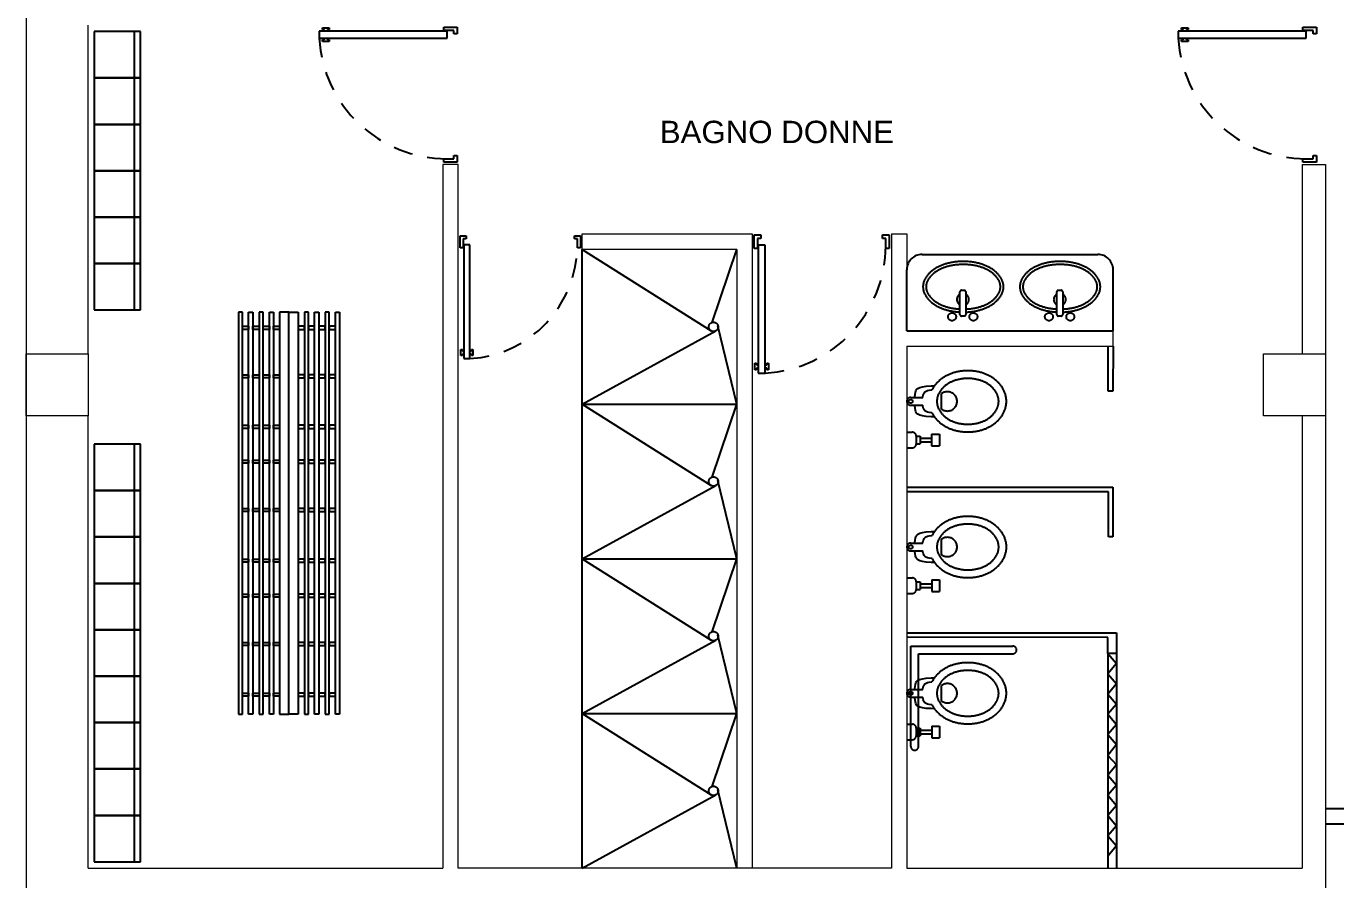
# Model space of a CAD drawing. Header units: millimetres. Extents: x 195.9 to 224.5, y 160.7 to 177.5.
# Drawn here: x 195.93 to 204.4, y 166.21 to 171.73 of the extents above; entities that cross this region are included whole.
import ezdxf

# ---------------------------------------------------------------- set-up
doc = ezdxf.new("R2010")
doc.units = ezdxf.units.MM
for name, pattern in [('ACAD_ISO05W100', [33, 24, -3, 0, -3, 0, -3]), ('DASHDOT', [25.4, 12.7, -6.35, 0, -6.35]), ('HIDDEN2', [0.1875, 0.125, -0.0625])]:
    doc.linetypes.add(name, pattern=pattern)
doc.layers.add('ARREDI_attrezzature', color=175, linetype='Continuous')
doc.layers.add('PORTE_finestre', color=252, linetype='Continuous')
doc.layers.add('MURATURA_sezioni', color=5, linetype='Continuous', lineweight=18)
doc.layers.add('TESTO', color=253, linetype='Continuous', lineweight=25)
doc.styles.get("Standard").update_dxf_attribs({"font": 'ARIAL.TTF'})

msp = doc.modelspace()

# ---------------------------------------------------------------- linework, layer by layer
at = {"layer": 'ARREDI_attrezzature', "linetype": 'DASHDOT'}
for p, q in [((196.6712, 171.6959), (196.3712, 171.6959)), ((196.3712, 171.6959), (196.3712, 171.3959)), ((196.6312, 169.8959), (196.6312, 171.6959)), ((196.6712, 171.3959), (196.6712, 171.6959)), ((196.6712, 171.3959), (196.3712, 171.3959)), ((196.3712, 171.3959), (196.3712, 171.0959)), ((196.3712, 171.3959), (196.6712, 171.3959)), ((196.6712, 171.0959), (196.6712, 171.3959)), ((196.6712, 171.0959), (196.3712, 171.0959)), ((196.3712, 171.0959), (196.3712, 170.7959)), ((196.3712, 171.0959), (196.6712, 171.0959)), ((196.6712, 170.7959), (196.6712, 171.0959)), ((196.6712, 170.7959), (196.3712, 170.7959)), ((196.3712, 170.7959), (196.3712, 170.4959)), ((196.3712, 170.7959), (196.6712, 170.7959)), ((196.6712, 170.4959), (196.6712, 170.7959)), ((196.6712, 170.4959), (196.3712, 170.4959)), ((196.3712, 170.4959), (196.3712, 170.1959)), ((196.3712, 170.4959), (196.6712, 170.4959)), ((196.6712, 170.1959), (196.6712, 170.4959)), ((199.5249, 170.2871), (200.3589, 169.7617)), ((199.5249, 169.2871), (199.5249, 170.2871)), ((200.3666, 169.8159), (200.5249, 170.2871)), ((196.6712, 170.1959), (196.3712, 170.1959)), ((196.3712, 170.1959), (196.3712, 169.8959)), ((196.3712, 170.1959), (196.6712, 170.1959)), ((196.6712, 169.8959), (196.6712, 170.1959)), ((201.7235, 170.2549), (202.8601, 170.2549)), ((201.6249, 169.7621), (201.6249, 170.1564)), ((202.9587, 169.7621), (202.9587, 170.1564)), ((201.9682, 169.8664), (201.9682, 170.0131)), ((201.9781, 170.0229), (201.9968, 170.0229)), ((202.0067, 170.0131), (202.0067, 169.8664)), ((202.5944, 169.8664), (202.5944, 170.0131)), ((202.6043, 170.0229), (202.623, 170.0229)), ((202.6329, 170.0131), (202.6329, 169.8664)), ((196.3712, 169.8959), (196.6712, 169.8959)), ((197.3289, 169.881), (197.303, 169.881)), ((197.303, 169.881), (197.303, 167.2835)), ((197.3289, 167.2835), (197.3289, 169.881)), ((197.3693, 169.881), (197.3967, 169.881)), ((197.3693, 167.2835), (197.3693, 169.881)), ((197.3967, 169.881), (197.3967, 167.2835)), ((197.4644, 169.881), (197.437, 169.881)), ((197.437, 169.881), (197.437, 167.2835)), ((197.4644, 167.2835), (197.4644, 169.881)), ((197.5048, 169.881), (197.5293, 169.881)), ((197.5048, 167.2835), (197.5048, 169.881)), ((197.5293, 169.881), (197.5293, 167.2835)), ((197.6302, 169.881), (197.5696, 169.881)), ((197.5696, 169.881), (197.5696, 167.2835)), ((197.6302, 167.2835), (197.6302, 169.881)), ((197.6302, 167.2835), (197.6302, 169.881)), ((197.6302, 169.881), (197.6907, 169.881)), ((197.6907, 169.881), (197.6907, 167.2835)), ((197.7556, 169.881), (197.731, 169.881)), ((197.731, 169.881), (197.731, 167.2835)), ((197.7556, 167.2835), (197.7556, 169.881)), ((197.7959, 167.2835), (197.7959, 169.881)), ((197.7959, 169.881), (197.8233, 169.881)), ((197.8233, 169.881), (197.8233, 167.2835)), ((197.891, 169.881), (197.8636, 169.881)), ((197.8636, 169.881), (197.8636, 167.2835)), ((197.891, 167.2835), (197.891, 169.881)), ((197.9314, 167.2835), (197.9314, 169.881)), ((197.9314, 169.881), (197.9573, 169.881)), ((197.9573, 169.881), (197.9573, 167.2835)), ((201.9968, 169.8565), (201.9781, 169.8565)), ((202.623, 169.8565), (202.6043, 169.8565)), ((197.3289, 169.7902), (197.3693, 169.7902)), ((197.3289, 169.77), (197.3289, 169.7902)), ((197.3693, 169.7902), (197.3693, 169.77)), ((197.3967, 169.7902), (197.437, 169.7902)), ((197.3967, 169.77), (197.3967, 169.7902)), ((197.437, 169.7902), (197.437, 169.77)), ((197.4644, 169.7902), (197.5048, 169.7902)), ((197.4644, 169.77), (197.4644, 169.7902)), ((197.5048, 169.7902), (197.5048, 169.77)), ((197.5293, 169.7902), (197.5696, 169.7902)), ((197.5293, 169.77), (197.5293, 169.7902)), ((197.5696, 169.7902), (197.5696, 169.77)), ((197.731, 169.7902), (197.6907, 169.7902)), ((197.6907, 169.7902), (197.6907, 169.77)), ((197.731, 169.77), (197.731, 169.7902)), ((197.7959, 169.7902), (197.7556, 169.7902)), ((197.7556, 169.7902), (197.7556, 169.77)), ((197.7959, 169.77), (197.7959, 169.7902)), ((197.8636, 169.7902), (197.8233, 169.7902)), ((197.8233, 169.7902), (197.8233, 169.77)), ((197.8636, 169.77), (197.8636, 169.7902)), ((197.9314, 169.7902), (197.891, 169.7902)), ((197.891, 169.7902), (197.891, 169.77)), ((197.9314, 169.77), (197.9314, 169.7902)), ((200.5249, 169.2871), (200.4041, 169.794)), ((197.3693, 169.77), (197.3289, 169.77)), ((197.437, 169.77), (197.3967, 169.77)), ((197.5048, 169.77), (197.4644, 169.77)), ((197.5696, 169.77), (197.5293, 169.77)), ((197.6907, 169.77), (197.731, 169.77)), ((197.7556, 169.77), (197.7959, 169.77)), ((197.8233, 169.77), (197.8636, 169.77)), ((197.891, 169.77), (197.9314, 169.77)), ((199.5249, 169.2871), (200.3893, 169.7607)), ((201.6249, 169.7621), (202.9587, 169.7621)), ((202.9277, 169.3714), (202.9277, 169.662)), ((202.9586, 169.6621), (202.9577, 169.3714)), ((197.3289, 169.4774), (197.3693, 169.4774)), ((197.3289, 169.4572), (197.3289, 169.4774)), ((197.3693, 169.4572), (197.3289, 169.4572)), ((197.3693, 169.4774), (197.3693, 169.4572)), ((197.3967, 169.4774), (197.437, 169.4774)), ((197.3967, 169.4572), (197.3967, 169.4774)), ((197.437, 169.4572), (197.3967, 169.4572)), ((197.437, 169.4774), (197.437, 169.4572)), ((197.4644, 169.4774), (197.5048, 169.4774)), ((197.4644, 169.4572), (197.4644, 169.4774)), ((197.5048, 169.4572), (197.4644, 169.4572)), ((197.5048, 169.4774), (197.5048, 169.4572)), ((197.5293, 169.4774), (197.5696, 169.4774)), ((197.5293, 169.4572), (197.5293, 169.4774)), ((197.5696, 169.4572), (197.5293, 169.4572)), ((197.5696, 169.4774), (197.5696, 169.4572)), ((197.731, 169.4774), (197.6907, 169.4774)), ((197.6907, 169.4774), (197.6907, 169.4572)), ((197.6907, 169.4572), (197.731, 169.4572)), ((197.731, 169.4572), (197.731, 169.4774)), ((197.7959, 169.4774), (197.7556, 169.4774)), ((197.7556, 169.4774), (197.7556, 169.4572)), ((197.7556, 169.4572), (197.7959, 169.4572)), ((197.7959, 169.4572), (197.7959, 169.4774)), ((197.8636, 169.4774), (197.8233, 169.4774)), ((197.8233, 169.4774), (197.8233, 169.4572)), ((197.8233, 169.4572), (197.8636, 169.4572)), ((197.8636, 169.4572), (197.8636, 169.4774)), ((197.9314, 169.4774), (197.891, 169.4774)), ((197.891, 169.4774), (197.891, 169.4572)), ((197.891, 169.4572), (197.9314, 169.4572)), ((197.9314, 169.4572), (197.9314, 169.4774)), ((201.6776, 169.335), (201.6791, 169.3489)), ((201.6791, 169.3489), (201.6811, 169.3614)), ((201.6811, 169.3614), (201.684, 169.3723)), ((201.684, 169.3723), (201.6886, 169.3814)), ((201.6886, 169.3814), (201.6964, 169.389)), ((201.6964, 169.389), (201.7085, 169.395)), ((201.7085, 169.395), (201.7261, 169.3995)), ((201.7261, 169.3995), (201.7505, 169.4027)), ((201.7311, 169.3447), (201.7338, 169.3528)), ((201.7338, 169.3528), (201.7375, 169.3599)), ((201.7375, 169.3599), (201.7424, 169.366)), ((201.7424, 169.366), (201.7491, 169.371)), ((201.7491, 169.371), (201.7578, 169.375)), ((201.7505, 169.4027), (201.783, 169.4046)), ((201.7578, 169.375), (201.7689, 169.3778)), ((201.7689, 169.3778), (201.7828, 169.3796)), ((201.7828, 169.3796), (201.7876, 169.3797)), ((201.783, 169.4046), (201.8033, 169.4048)), ((201.8499, 169.2552), (201.8499, 169.3552)), ((202.9577, 169.3714), (202.9277, 169.3714)), ((199.5249, 169.2871), (200.3589, 168.7617)), ((199.5249, 168.2871), (199.5249, 169.2871)), ((199.5249, 169.2871), (200.5249, 169.2871)), ((200.3666, 168.8159), (200.5249, 169.2871)), ((201.6499, 169.3302), (201.7282, 169.3302)), ((201.6499, 169.2802), (201.7282, 169.2802)), ((201.6773, 169.3302), (201.6776, 169.335)), ((201.6776, 169.2753), (201.6773, 169.2802)), ((201.6791, 169.2614), (201.6776, 169.2753)), ((201.7282, 169.3302), (201.7291, 169.3357)), ((201.7291, 169.2746), (201.7282, 169.2802)), ((201.7291, 169.3357), (201.7311, 169.3447)), ((201.7311, 169.2656), (201.7291, 169.2746)), ((201.7338, 169.2575), (201.7311, 169.2656)), ((201.6811, 169.2489), (201.6791, 169.2614)), ((201.684, 169.238), (201.6811, 169.2489)), ((201.6886, 169.2289), (201.684, 169.238)), ((201.6964, 169.2213), (201.6886, 169.2289)), ((201.7085, 169.2153), (201.6964, 169.2213)), ((201.7261, 169.2108), (201.7085, 169.2153)), ((201.7505, 169.2076), (201.7261, 169.2108)), ((201.7375, 169.2504), (201.7338, 169.2575)), ((201.7424, 169.2443), (201.7375, 169.2504)), ((201.7491, 169.2393), (201.7424, 169.2443)), ((201.7578, 169.2353), (201.7491, 169.2393)), ((201.783, 169.2058), (201.7505, 169.2076)), ((201.7689, 169.2325), (201.7578, 169.2353)), ((201.7828, 169.2307), (201.7689, 169.2325)), ((201.7876, 169.2306), (201.7828, 169.2307)), ((201.8033, 169.2055), (201.783, 169.2058)), ((197.3289, 169.1502), (197.3693, 169.1502)), ((197.3289, 169.13), (197.3289, 169.1502)), ((197.3693, 169.13), (197.3289, 169.13)), ((197.3693, 169.1502), (197.3693, 169.13)), ((197.3967, 169.1502), (197.437, 169.1502)), ((197.3967, 169.13), (197.3967, 169.1502)), ((197.437, 169.13), (197.3967, 169.13)), ((197.437, 169.1502), (197.437, 169.13)), ((197.4644, 169.1502), (197.5048, 169.1502)), ((197.4644, 169.13), (197.4644, 169.1502)), ((197.5048, 169.13), (197.4644, 169.13)), ((197.5048, 169.1502), (197.5048, 169.13)), ((197.5293, 169.1502), (197.5696, 169.1502)), ((197.5293, 169.13), (197.5293, 169.1502)), ((197.5696, 169.13), (197.5293, 169.13)), ((197.5696, 169.1502), (197.5696, 169.13)), ((197.731, 169.1502), (197.6907, 169.1502)), ((197.6907, 169.1502), (197.6907, 169.13)), ((197.6907, 169.13), (197.731, 169.13)), ((197.731, 169.13), (197.731, 169.1502)), ((197.7959, 169.1502), (197.7556, 169.1502)), ((197.7556, 169.1502), (197.7556, 169.13)), ((197.7556, 169.13), (197.7959, 169.13)), ((197.7959, 169.13), (197.7959, 169.1502)), ((197.8636, 169.1502), (197.8233, 169.1502)), ((197.8233, 169.1502), (197.8233, 169.13)), ((197.8233, 169.13), (197.8636, 169.13)), ((197.8636, 169.13), (197.8636, 169.1502)), ((197.9314, 169.1502), (197.891, 169.1502)), ((197.891, 169.1502), (197.891, 169.13)), ((197.891, 169.13), (197.9314, 169.13)), ((197.9314, 169.13), (197.9314, 169.1502)), ((201.6249, 169.1052), (201.6605, 169.1052)), ((196.6712, 169.0286), (196.3712, 169.0286)), ((196.3712, 169.0286), (196.3712, 168.7286)), ((196.6312, 166.3286), (196.6312, 169.0286)), ((196.6712, 168.7286), (196.6712, 169.0286)), ((201.6855, 169.0802), (201.7105, 169.0802)), ((201.6855, 169.0802), (201.6855, 169.0302)), ((201.6855, 169.0302), (201.7105, 169.0302)), ((201.7105, 169.0802), (201.7105, 169.0302)), ((201.7105, 169.0677), (201.7855, 169.0677)), ((201.7105, 169.0427), (201.7855, 169.0427)), ((201.7855, 169.0927), (201.8355, 169.0927)), ((201.7855, 169.0927), (201.7855, 169.0177)), ((201.7855, 169.0177), (201.8355, 169.0177)), ((201.8355, 169.0927), (201.8355, 169.0177)), ((197.3289, 168.9254), (197.3693, 168.9254)), ((197.3289, 168.9052), (197.3289, 168.9254)), ((197.3693, 168.9254), (197.3693, 168.9052)), ((197.3967, 168.9254), (197.437, 168.9254)), ((197.3967, 168.9052), (197.3967, 168.9254)), ((197.437, 168.9254), (197.437, 168.9052)), ((197.4644, 168.9254), (197.5048, 168.9254)), ((197.4644, 168.9052), (197.4644, 168.9254)), ((197.5048, 168.9254), (197.5048, 168.9052)), ((197.5293, 168.9254), (197.5696, 168.9254)), ((197.5293, 168.9052), (197.5293, 168.9254)), ((197.5696, 168.9254), (197.5696, 168.9052)), ((197.731, 168.9254), (197.6907, 168.9254)), ((197.6907, 168.9254), (197.6907, 168.9052)), ((197.731, 168.9052), (197.731, 168.9254)), ((197.7959, 168.9254), (197.7556, 168.9254)), ((197.7556, 168.9254), (197.7556, 168.9052)), ((197.7959, 168.9052), (197.7959, 168.9254)), ((197.8636, 168.9254), (197.8233, 168.9254)), ((197.8233, 168.9254), (197.8233, 168.9052)), ((197.8636, 168.9052), (197.8636, 168.9254)), ((197.9314, 168.9254), (197.891, 168.9254)), ((197.891, 168.9254), (197.891, 168.9052)), ((197.9314, 168.9052), (197.9314, 168.9254)), ((201.6249, 169.0052), (201.6605, 169.0052)), ((197.3693, 168.9052), (197.3289, 168.9052)), ((197.437, 168.9052), (197.3967, 168.9052)), ((197.5048, 168.9052), (197.4644, 168.9052)), ((197.5696, 168.9052), (197.5293, 168.9052)), ((197.6907, 168.9052), (197.731, 168.9052)), ((197.7556, 168.9052), (197.7959, 168.9052)), ((197.8233, 168.9052), (197.8636, 168.9052)), ((197.891, 168.9052), (197.9314, 168.9052)), ((199.5249, 168.2871), (200.3893, 168.7607)), ((200.5249, 168.2871), (200.4041, 168.794)), ((196.6712, 168.7286), (196.3712, 168.7286)), ((196.3712, 168.7286), (196.3712, 168.4286)), ((196.3712, 168.7286), (196.6712, 168.7286)), ((196.6712, 168.4286), (196.6712, 168.7286)), ((202.928, 168.7205), (201.625, 168.7206)), ((201.6251, 168.7506), (202.958, 168.7505)), ((202.928, 168.4299), (202.928, 168.7205)), ((202.958, 168.7505), (202.958, 168.4299)), ((197.3289, 168.6126), (197.3693, 168.6126)), ((197.3289, 168.5924), (197.3289, 168.6126)), ((197.3693, 168.5924), (197.3289, 168.5924)), ((197.3693, 168.6126), (197.3693, 168.5924)), ((197.3967, 168.6126), (197.437, 168.6126)), ((197.3967, 168.5924), (197.3967, 168.6126)), ((197.437, 168.5924), (197.3967, 168.5924)), ((197.437, 168.6126), (197.437, 168.5924)), ((197.4644, 168.6126), (197.5048, 168.6126)), ((197.4644, 168.5924), (197.4644, 168.6126)), ((197.5048, 168.5924), (197.4644, 168.5924)), ((197.5048, 168.6126), (197.5048, 168.5924)), ((197.5293, 168.6126), (197.5696, 168.6126)), ((197.5293, 168.5924), (197.5293, 168.6126)), ((197.5696, 168.5924), (197.5293, 168.5924)), ((197.5696, 168.6126), (197.5696, 168.5924)), ((197.731, 168.6126), (197.6907, 168.6126)), ((197.6907, 168.6126), (197.6907, 168.5924)), ((197.6907, 168.5924), (197.731, 168.5924)), ((197.731, 168.5924), (197.731, 168.6126)), ((197.7959, 168.6126), (197.7556, 168.6126)), ((197.7556, 168.6126), (197.7556, 168.5924)), ((197.7556, 168.5924), (197.7959, 168.5924)), ((197.7959, 168.5924), (197.7959, 168.6126)), ((197.8636, 168.6126), (197.8233, 168.6126)), ((197.8233, 168.6126), (197.8233, 168.5924)), ((197.8233, 168.5924), (197.8636, 168.5924)), ((197.8636, 168.5924), (197.8636, 168.6126)), ((197.9314, 168.6126), (197.891, 168.6126)), ((197.891, 168.6126), (197.891, 168.5924)), ((197.891, 168.5924), (197.9314, 168.5924)), ((197.9314, 168.5924), (197.9314, 168.6126)), ((196.6712, 168.4286), (196.3712, 168.4286)), ((196.3712, 168.4286), (196.3712, 168.1286)), ((196.3712, 168.4286), (196.6712, 168.4286)), ((196.6712, 168.1286), (196.6712, 168.4286)), ((201.6793, 168.4074), (201.6813, 168.4199)), ((201.6813, 168.4199), (201.6842, 168.4308)), ((201.6842, 168.4308), (201.6888, 168.4399)), ((201.6888, 168.4399), (201.6966, 168.4475)), ((201.6966, 168.4475), (201.7087, 168.4535)), ((201.7087, 168.4535), (201.7263, 168.4581)), ((201.7263, 168.4581), (201.7508, 168.4612)), ((201.734, 168.4113), (201.7377, 168.4184)), ((201.7377, 168.4184), (201.7426, 168.4245)), ((201.7426, 168.4245), (201.7493, 168.4295)), ((201.7493, 168.4295), (201.758, 168.4335)), ((201.7508, 168.4612), (201.7833, 168.4631)), ((201.758, 168.4335), (201.7691, 168.4363)), ((201.7691, 168.4363), (201.783, 168.4381)), ((201.783, 168.4381), (201.7878, 168.4382)), ((201.7833, 168.4631), (201.8035, 168.4633)), ((202.958, 168.4299), (202.928, 168.4299)), ((201.6501, 168.3887), (201.7284, 168.3887)), ((201.6501, 168.3387), (201.7284, 168.3387)), ((201.6775, 168.3887), (201.6778, 168.3935)), ((201.6778, 168.3338), (201.6775, 168.3387)), ((201.6778, 168.3935), (201.6793, 168.4074)), ((201.6793, 168.3199), (201.6778, 168.3338)), ((201.7284, 168.3887), (201.7293, 168.3942)), ((201.7293, 168.3331), (201.7284, 168.3387)), ((201.7293, 168.3942), (201.7313, 168.4032)), ((201.7313, 168.3241), (201.7293, 168.3331)), ((201.7313, 168.4032), (201.734, 168.4113)), ((201.8501, 168.3137), (201.8501, 168.4137)), ((197.3289, 168.2854), (197.3693, 168.2854)), ((197.3289, 168.2653), (197.3289, 168.2854)), ((197.3693, 168.2653), (197.3289, 168.2653)), ((197.3693, 168.2854), (197.3693, 168.2653)), ((197.3967, 168.2854), (197.437, 168.2854)), ((197.3967, 168.2653), (197.3967, 168.2854)), ((197.437, 168.2653), (197.3967, 168.2653)), ((197.437, 168.2854), (197.437, 168.2653)), ((197.4644, 168.2854), (197.5048, 168.2854)), ((197.4644, 168.2653), (197.4644, 168.2854)), ((197.5048, 168.2653), (197.4644, 168.2653)), ((197.5048, 168.2854), (197.5048, 168.2653)), ((197.5293, 168.2854), (197.5696, 168.2854)), ((197.5293, 168.2653), (197.5293, 168.2854)), ((197.5696, 168.2653), (197.5293, 168.2653)), ((197.5696, 168.2854), (197.5696, 168.2653)), ((197.731, 168.2854), (197.6907, 168.2854)), ((197.6907, 168.2854), (197.6907, 168.2653)), ((197.6907, 168.2653), (197.731, 168.2653)), ((197.731, 168.2653), (197.731, 168.2854)), ((197.7959, 168.2854), (197.7556, 168.2854)), ((197.7556, 168.2854), (197.7556, 168.2653)), ((197.7556, 168.2653), (197.7959, 168.2653)), ((197.7959, 168.2653), (197.7959, 168.2854)), ((197.8636, 168.2854), (197.8233, 168.2854)), ((197.8233, 168.2854), (197.8233, 168.2653)), ((197.8233, 168.2653), (197.8636, 168.2653)), ((197.8636, 168.2653), (197.8636, 168.2854)), ((197.9314, 168.2854), (197.891, 168.2854)), ((197.891, 168.2854), (197.891, 168.2653)), ((197.891, 168.2653), (197.9314, 168.2653)), ((197.9314, 168.2653), (197.9314, 168.2854)), ((199.5249, 168.2871), (200.3589, 167.7617)), ((199.5249, 167.2871), (199.5249, 168.2871)), ((199.5249, 168.2871), (200.5249, 168.2871)), ((200.3666, 167.8159), (200.5249, 168.2871)), ((201.6813, 168.3074), (201.6793, 168.3199)), ((201.6842, 168.2966), (201.6813, 168.3074)), ((201.6888, 168.2874), (201.6842, 168.2966)), ((201.6966, 168.2798), (201.6888, 168.2874)), ((201.7087, 168.2738), (201.6966, 168.2798)), ((201.7263, 168.2693), (201.7087, 168.2738)), ((201.7508, 168.2661), (201.7263, 168.2693)), ((201.734, 168.316), (201.7313, 168.3241)), ((201.7377, 168.3089), (201.734, 168.316)), ((201.7426, 168.3028), (201.7377, 168.3089)), ((201.7493, 168.2978), (201.7426, 168.3028)), ((201.758, 168.2938), (201.7493, 168.2978)), ((201.7833, 168.2643), (201.7508, 168.2661)), ((201.7691, 168.291), (201.758, 168.2938)), ((201.783, 168.2892), (201.7691, 168.291)), ((201.7878, 168.2891), (201.783, 168.2892)), ((201.8035, 168.264), (201.7833, 168.2643)), ((201.6251, 168.1637), (201.6608, 168.1637)), ((196.6712, 168.1286), (196.3712, 168.1286)), ((196.3712, 168.1286), (196.3712, 167.8286)), ((196.3712, 168.1286), (196.6712, 168.1286)), ((196.6712, 167.8286), (196.6712, 168.1286)), ((201.6858, 168.1387), (201.7108, 168.1387)), ((201.6858, 168.1387), (201.6858, 168.0887)), ((201.6858, 168.0887), (201.7108, 168.0887)), ((201.7108, 168.1387), (201.7108, 168.0887)), ((201.7108, 168.1262), (201.7858, 168.1262)), ((201.7108, 168.1012), (201.7858, 168.1012)), ((201.7858, 168.1512), (201.8358, 168.1512)), ((201.7858, 168.1512), (201.7858, 168.0762)), ((201.8358, 168.1512), (201.8358, 168.0762)), ((197.3289, 168.0589), (197.3693, 168.0589)), ((197.3289, 168.0387), (197.3289, 168.0589)), ((197.3693, 168.0387), (197.3289, 168.0387)), ((197.3693, 168.0589), (197.3693, 168.0387)), ((197.3967, 168.0589), (197.437, 168.0589)), ((197.3967, 168.0387), (197.3967, 168.0589)), ((197.437, 168.0387), (197.3967, 168.0387)), ((197.437, 168.0589), (197.437, 168.0387)), ((197.4644, 168.0589), (197.5048, 168.0589)), ((197.4644, 168.0387), (197.4644, 168.0589)), ((197.5048, 168.0387), (197.4644, 168.0387)), ((197.5048, 168.0589), (197.5048, 168.0387)), ((197.5293, 168.0589), (197.5696, 168.0589)), ((197.5293, 168.0387), (197.5293, 168.0589)), ((197.5696, 168.0387), (197.5293, 168.0387)), ((197.5696, 168.0589), (197.5696, 168.0387)), ((197.731, 168.0589), (197.6907, 168.0589)), ((197.6907, 168.0589), (197.6907, 168.0387)), ((197.6907, 168.0387), (197.731, 168.0387)), ((197.731, 168.0387), (197.731, 168.0589)), ((197.7959, 168.0589), (197.7556, 168.0589)), ((197.7556, 168.0589), (197.7556, 168.0387)), ((197.7556, 168.0387), (197.7959, 168.0387)), ((197.7959, 168.0387), (197.7959, 168.0589)), ((197.8636, 168.0589), (197.8233, 168.0589)), ((197.8233, 168.0589), (197.8233, 168.0387)), ((197.8233, 168.0387), (197.8636, 168.0387)), ((197.8636, 168.0387), (197.8636, 168.0589)), ((197.9314, 168.0589), (197.891, 168.0589)), ((197.891, 168.0589), (197.891, 168.0387)), ((197.891, 168.0387), (197.9314, 168.0387)), ((197.9314, 168.0387), (197.9314, 168.0589)), ((201.6251, 168.0637), (201.6608, 168.0637)), ((201.7858, 168.0762), (201.8358, 168.0762)), ((196.6712, 167.8286), (196.3712, 167.8286)), ((196.3712, 167.8286), (196.3712, 167.5286)), ((196.3712, 167.8286), (196.6712, 167.8286)), ((196.6712, 167.5286), (196.6712, 167.8286)), ((197.3289, 167.7461), (197.3693, 167.7461)), ((197.3289, 167.726), (197.3289, 167.7461)), ((197.3693, 167.7461), (197.3693, 167.726)), ((197.3967, 167.7461), (197.437, 167.7461)), ((197.3967, 167.726), (197.3967, 167.7461)), ((197.437, 167.7461), (197.437, 167.726)), ((197.4644, 167.7461), (197.5048, 167.7461)), ((197.4644, 167.726), (197.4644, 167.7461)), ((197.5048, 167.7461), (197.5048, 167.726)), ((197.5293, 167.7461), (197.5696, 167.7461)), ((197.5293, 167.726), (197.5293, 167.7461)), ((197.5696, 167.7461), (197.5696, 167.726)), ((197.731, 167.7461), (197.6907, 167.7461)), ((197.6907, 167.7461), (197.6907, 167.726)), ((197.731, 167.726), (197.731, 167.7461)), ((197.7959, 167.7461), (197.7556, 167.7461)), ((197.7556, 167.7461), (197.7556, 167.726)), ((197.7959, 167.726), (197.7959, 167.7461)), ((197.8636, 167.7461), (197.8233, 167.7461)), ((197.8233, 167.7461), (197.8233, 167.726)), ((197.8636, 167.726), (197.8636, 167.7461)), ((197.9314, 167.7461), (197.891, 167.7461)), ((197.891, 167.7461), (197.891, 167.726)), ((197.9314, 167.726), (197.9314, 167.7461)), ((199.5249, 167.2871), (200.3893, 167.7607)), ((200.5249, 167.2871), (200.4041, 167.794)), ((201.6249, 167.8091), (202.9812, 167.8091)), ((202.9246, 167.7791), (201.6249, 167.78)), ((202.9245, 167.6749), (202.9246, 167.7791)), ((202.9812, 167.8091), (202.9812, 167.6749)), ((197.3693, 167.726), (197.3289, 167.726)), ((197.437, 167.726), (197.3967, 167.726)), ((197.5048, 167.726), (197.4644, 167.726)), ((197.5696, 167.726), (197.5293, 167.726)), ((197.6907, 167.726), (197.731, 167.726)), ((197.7556, 167.726), (197.7959, 167.726)), ((197.8233, 167.726), (197.8636, 167.726)), ((197.891, 167.726), (197.9314, 167.726)), ((201.6506, 167.0744), (201.6506, 167.7233)), ((201.6506, 167.7233), (202.3101, 167.7233)), ((201.7006, 167.0744), (201.7006, 167.6733)), ((201.7006, 167.6733), (202.3101, 167.6733)), ((202.9245, 167.6749), (202.9245, 166.2871)), ((202.9245, 167.6749), (202.9812, 167.6094)), ((202.9812, 167.6749), (202.9245, 167.6749)), ((202.9812, 167.6749), (202.9812, 166.2871)), ((202.9812, 167.6094), (202.9245, 167.544)), ((196.6712, 167.5286), (196.3712, 167.5286)), ((196.3712, 167.5286), (196.3712, 167.2286)), ((196.3712, 167.5286), (196.6712, 167.5286)), ((196.6712, 167.2286), (196.6712, 167.5286)), ((201.6811, 167.4742), (201.684, 167.485)), ((201.684, 167.485), (201.6886, 167.4942)), ((201.6886, 167.4942), (201.6964, 167.5017)), ((201.6964, 167.5017), (201.7085, 167.5078)), ((201.7085, 167.5078), (201.7261, 167.5123)), ((201.7261, 167.5123), (201.7506, 167.5155)), ((201.7491, 167.4838), (201.7578, 167.4878)), ((201.7506, 167.5155), (201.7831, 167.5173)), ((201.7578, 167.4878), (201.7689, 167.4906)), ((201.7689, 167.4906), (201.7828, 167.4923)), ((201.7828, 167.4923), (201.7876, 167.4925)), ((201.7831, 167.5173), (201.8033, 167.5176)), ((202.9245, 167.544), (202.9812, 167.4785)), ((197.3289, 167.419), (197.3693, 167.419)), ((197.3289, 167.3988), (197.3289, 167.419)), ((197.3693, 167.419), (197.3693, 167.3988)), ((197.3967, 167.419), (197.437, 167.419)), ((197.3967, 167.3988), (197.3967, 167.419)), ((197.437, 167.419), (197.437, 167.3988)), ((197.4644, 167.419), (197.5048, 167.419)), ((197.4644, 167.3988), (197.4644, 167.419)), ((197.5048, 167.419), (197.5048, 167.3988)), ((197.5293, 167.419), (197.5696, 167.419)), ((197.5293, 167.3988), (197.5293, 167.419)), ((197.5696, 167.419), (197.5696, 167.3988)), ((197.731, 167.419), (197.6907, 167.419)), ((197.6907, 167.419), (197.6907, 167.3988)), ((197.731, 167.3988), (197.731, 167.419)), ((197.7959, 167.419), (197.7556, 167.419)), ((197.7556, 167.419), (197.7556, 167.3988)), ((197.7959, 167.3988), (197.7959, 167.419)), ((197.8636, 167.419), (197.8233, 167.419)), ((197.8233, 167.419), (197.8233, 167.3988)), ((197.8636, 167.3988), (197.8636, 167.419)), ((197.9314, 167.419), (197.891, 167.419)), ((197.891, 167.419), (197.891, 167.3988)), ((197.9314, 167.3988), (197.9314, 167.419)), ((201.6499, 167.4429), (201.7282, 167.4429)), ((201.6773, 167.4429), (201.6776, 167.4478)), ((201.6776, 167.4478), (201.6791, 167.4616)), ((201.6791, 167.4616), (201.6811, 167.4742)), ((201.7282, 167.4429), (201.7291, 167.4485)), ((201.7291, 167.4485), (201.7311, 167.4575)), ((201.7311, 167.4575), (201.7338, 167.4656)), ((201.7338, 167.4656), (201.7375, 167.4727)), ((201.7375, 167.4727), (201.7424, 167.4788)), ((201.7424, 167.4788), (201.7491, 167.4838)), ((201.8499, 167.3679), (201.8499, 167.4679)), ((202.9812, 167.4785), (202.9245, 167.413)), ((202.9245, 167.413), (202.9812, 167.3475)), ((197.3693, 167.3988), (197.3289, 167.3988)), ((197.437, 167.3988), (197.3967, 167.3988)), ((197.5048, 167.3988), (197.4644, 167.3988)), ((197.5696, 167.3988), (197.5293, 167.3988)), ((197.6907, 167.3988), (197.731, 167.3988)), ((197.7556, 167.3988), (197.7959, 167.3988)), ((197.8233, 167.3988), (197.8636, 167.3988)), ((197.891, 167.3988), (197.9314, 167.3988)), ((201.6499, 167.3929), (201.7282, 167.3929)), ((201.6776, 167.388), (201.6773, 167.3929)), ((201.6791, 167.3742), (201.6776, 167.388)), ((201.6811, 167.3617), (201.6791, 167.3742)), ((201.684, 167.3508), (201.6811, 167.3617)), ((201.6886, 167.3417), (201.684, 167.3508)), ((201.6964, 167.3341), (201.6886, 167.3417)), ((201.7085, 167.3281), (201.6964, 167.3341)), ((201.7261, 167.3235), (201.7085, 167.3281)), ((201.7506, 167.3204), (201.7261, 167.3235)), ((201.7291, 167.3874), (201.7282, 167.3929)), ((201.7311, 167.3783), (201.7291, 167.3874)), ((201.7338, 167.3702), (201.7311, 167.3783)), ((201.7375, 167.3631), (201.7338, 167.3702)), ((201.7424, 167.3571), (201.7375, 167.3631)), ((201.7491, 167.352), (201.7424, 167.3571)), ((201.7578, 167.3481), (201.7491, 167.352)), ((201.7831, 167.3185), (201.7506, 167.3204)), ((201.7689, 167.3452), (201.7578, 167.3481)), ((201.7828, 167.3435), (201.7689, 167.3452)), ((201.7876, 167.3433), (201.7828, 167.3435)), ((201.8033, 167.3182), (201.7831, 167.3185)), ((202.9812, 167.3475), (202.9245, 167.2821)), ((197.303, 167.2835), (197.3289, 167.2835)), ((197.3967, 167.2835), (197.3693, 167.2835)), ((197.437, 167.2835), (197.4644, 167.2835)), ((197.5293, 167.2835), (197.5048, 167.2835)), ((197.5696, 167.2835), (197.6302, 167.2835)), ((197.6907, 167.2835), (197.6302, 167.2835)), ((197.731, 167.2835), (197.7556, 167.2835)), ((197.8233, 167.2835), (197.7959, 167.2835)), ((197.8636, 167.2835), (197.891, 167.2835)), ((197.9573, 167.2835), (197.9314, 167.2835)), ((199.5249, 166.2871), (199.5249, 167.2871)), ((199.5249, 167.2871), (200.5249, 167.2871)), ((199.5249, 167.2871), (200.3589, 166.7617)), ((200.3666, 166.8159), (200.5249, 167.2871)), ((202.9245, 167.2821), (202.9812, 167.2166)), ((196.6712, 167.2286), (196.3712, 167.2286)), ((196.3712, 167.2286), (196.3712, 166.9286)), ((196.3712, 167.2286), (196.6712, 167.2286)), ((196.6712, 166.9286), (196.6712, 167.2286)), ((201.6249, 167.2179), (201.6606, 167.2179)), ((201.6856, 167.1929), (201.7106, 167.1929)), ((201.6856, 167.1929), (201.6856, 167.1429)), ((201.7106, 167.1929), (201.7106, 167.1429)), ((201.7106, 167.1804), (201.7856, 167.1804)), ((201.7106, 167.1554), (201.7856, 167.1554)), ((201.7856, 167.2054), (201.8356, 167.2054)), ((201.7856, 167.2054), (201.7856, 167.1304)), ((201.8356, 167.2054), (201.8356, 167.1304)), ((202.9812, 167.2166), (202.9245, 167.1511)), ((202.9245, 167.1511), (202.9812, 167.0857)), ((201.6249, 167.1179), (201.6606, 167.1179)), ((201.6856, 167.1429), (201.7106, 167.1429)), ((201.7856, 167.1304), (201.8356, 167.1304)), ((202.9812, 167.0857), (202.9245, 167.015)), ((202.9245, 167.015), (202.9812, 166.9547)), ((196.6712, 166.9286), (196.3712, 166.9286)), ((196.3712, 166.9286), (196.3712, 166.6286)), ((196.3712, 166.9286), (196.6712, 166.9286)), ((196.6712, 166.6286), (196.6712, 166.9286)), ((202.9812, 166.9547), (202.9245, 166.8892)), ((202.9245, 166.8892), (202.9812, 166.8238)), ((202.9812, 166.8238), (202.9245, 166.7583)), ((199.5249, 166.2871), (200.3893, 166.7607)), ((200.5249, 166.2871), (200.4041, 166.794)), ((202.9245, 166.7583), (202.9812, 166.6928)), ((202.9812, 166.6928), (202.9245, 166.6273)), ((207.2943, 166.6712), (204.3312, 166.6712)), ((196.6712, 166.6286), (196.3712, 166.6286)), ((196.3712, 166.6286), (196.3712, 166.3286)), ((196.3712, 166.6286), (196.6712, 166.6286)), ((196.6712, 166.3286), (196.6712, 166.6286)), ((202.9245, 166.6273), (202.9812, 166.5619)), ((202.9812, 166.5619), (202.9245, 166.4964)), ((207.2943, 166.5712), (204.3312, 166.5712)), ((202.9245, 166.4964), (202.9812, 166.4309)), ((202.9812, 166.4309), (202.9245, 166.3655)), ((196.3712, 166.3286), (196.6712, 166.3286))]:
    msp.add_line(p, q, dxfattribs=at)
for centre, radius in [((201.9175, 169.8518), 0.0256), ((202.0557, 169.8518), 0.0256), ((202.5437, 169.8518), 0.0256), ((202.6819, 169.8518), 0.0256), ((200.3749, 169.7871), 0.03), ((201.6499, 169.3052), 0.0125), ((200.3749, 168.7871), 0.03), ((201.6501, 168.3637), 0.0125), ((200.3749, 167.7871), 0.03), ((201.6499, 167.4179), 0.0125), ((200.3749, 166.7871), 0.03)]:
    msp.add_circle(centre, radius, dxfattribs=at)
for centre, radius, start, end in [((201.7235, 170.1564), 0.0986, 90, 180), ((201.9579, 169.92), 0.2856, 104.62248, 122.20548), ((201.9898, 169.7977), 0.412, 90, 104.62248), ((201.9898, 169.7977), 0.412, 75.37752, 90), ((202.0217, 169.92), 0.2856, 57.79452, 75.37752), ((202.5841, 169.92), 0.2856, 104.62248, 122.20548), ((202.616, 169.7977), 0.412, 90, 104.62248), ((202.616, 169.7977), 0.412, 75.37752, 90), ((202.6479, 169.92), 0.2856, 57.79452, 75.37752), ((202.8601, 170.1564), 0.0986, 0, 90), ((201.9092, 169.9972), 0.1944, 122.20548, 146.67026), ((201.9092, 169.9972), 0.1747, 122.20548, 146.67026), ((201.9579, 169.92), 0.2659, 104.62248, 122.20548), ((201.9898, 169.7977), 0.3923, 90, 104.62248), ((201.9898, 169.7977), 0.3923, 75.37752, 90), ((202.0217, 169.92), 0.2659, 57.79452, 75.37752), ((202.0703, 169.9972), 0.1747, 33.32974, 57.79452), ((202.0703, 169.9972), 0.1944, 33.32974, 57.79452), ((202.5354, 169.9972), 0.1944, 122.20548, 146.67026), ((202.5354, 169.9972), 0.1747, 122.20548, 146.67026), ((202.5841, 169.92), 0.2659, 104.62248, 122.20548), ((202.616, 169.7977), 0.3923, 90, 104.62248), ((202.616, 169.7977), 0.3923, 75.37752, 90), ((202.6479, 169.92), 0.2659, 57.79452, 75.37752), ((202.6965, 169.9972), 0.1747, 33.32974, 57.79452), ((202.6965, 169.9972), 0.1944, 33.32974, 57.79452), ((201.8355, 170.0457), 0.1061, 146.67026, 180), ((201.8355, 170.0457), 0.1061, 180, 213.32974), ((201.8355, 170.0457), 0.0864, 146.67026, 180), ((201.8355, 170.0457), 0.0864, 180, 213.32974), ((202.144, 170.0457), 0.0864, 0, 33.32974), ((202.144, 170.0457), 0.0864, 326.67026, 0), ((202.144, 170.0457), 0.1061, 0, 33.32974), ((202.144, 170.0457), 0.1061, 326.67026, 360), ((202.4617, 170.0457), 0.1061, 146.67026, 180), ((202.4617, 170.0457), 0.1061, 180, 213.32974), ((202.4617, 170.0457), 0.0864, 146.67026, 180), ((202.4617, 170.0457), 0.0864, 180, 213.32974), ((202.7702, 170.0457), 0.0864, 0, 33.32974), ((202.7702, 170.0457), 0.0864, 326.67026, 0), ((202.7702, 170.0457), 0.1061, 0, 33.32974), ((202.7702, 170.0457), 0.1061, 326.67026, 360), ((201.9092, 170.0942), 0.1944, 213.32974, 237.79452), ((201.9092, 170.0942), 0.1747, 213.32974, 237.79452), ((201.9579, 170.1714), 0.2659, 237.79452, 255.37752), ((201.9875, 169.9641), 0.0394, 119.1764, 240.8236), ((201.9781, 170.0131), 0.00986, 90, 180), ((201.9968, 170.0131), 0.00986, 0, 90), ((201.9875, 169.9641), 0.0394, 299.1764, 60.8236), ((202.0217, 170.1714), 0.2659, 284.62248, 302.20548), ((202.0703, 170.0942), 0.1747, 302.20548, 326.67026), ((202.0703, 170.0942), 0.1944, 302.20548, 326.67026), ((202.5354, 170.0942), 0.1944, 213.32974, 237.79452), ((202.5354, 170.0942), 0.1747, 213.32974, 237.79452), ((202.5841, 170.1714), 0.2659, 237.79452, 255.37752), ((202.6137, 169.9641), 0.0394, 119.1764, 240.8236), ((202.6043, 170.0131), 0.00986, 90, 180), ((202.623, 170.0131), 0.00986, 0, 90), ((202.6137, 169.9641), 0.0394, 299.1764, 60.8236), ((202.6479, 170.1714), 0.2659, 284.62248, 302.20548), ((202.6965, 170.0942), 0.1747, 302.20548, 326.67026), ((202.6965, 170.0942), 0.1944, 302.20548, 326.67026), ((201.9579, 170.1714), 0.2856, 237.79452, 255.37752), ((201.9898, 170.2937), 0.412, 255.37752, 267.00567), ((201.9898, 170.2937), 0.3923, 255.37752, 267.00567), ((201.9781, 169.8664), 0.00986, 180, 270), ((201.9968, 169.8664), 0.00986, 270, 0), ((201.9898, 170.2937), 0.3923, 272.35442, 284.62248), ((201.9898, 170.2937), 0.412, 272.35442, 284.62248), ((202.0217, 170.1714), 0.2856, 284.62248, 302.20548), ((202.5841, 170.1714), 0.2856, 237.79452, 255.37752), ((202.616, 170.2937), 0.412, 255.37752, 267.00567), ((202.616, 170.2937), 0.3923, 255.37752, 267.00567), ((202.6043, 169.8664), 0.00986, 180, 270), ((202.623, 169.8664), 0.00986, 270, 0), ((202.616, 170.2937), 0.3923, 272.35442, 284.62248), ((202.616, 170.2937), 0.412, 272.35442, 284.62248), ((202.6479, 170.1714), 0.2856, 284.62248, 302.20548), ((201.9729, 169.2812), 0.2099, 126.49391, 150.75545), ((202.0008, 169.2434), 0.2569, 107.03683, 126.49391), ((202.0008, 169.2434), 0.2069, 107.03683, 126.49391), ((202.0191, 169.1838), 0.3192, 90, 107.03683), ((202.0191, 169.1838), 0.2692, 90, 107.03683), ((202.0191, 169.1838), 0.3192, 72.96317, 90), ((202.0191, 169.1838), 0.2692, 72.96317, 90), ((202.0374, 169.2434), 0.2069, 53.50609, 72.96317), ((202.0374, 169.2434), 0.2569, 53.50609, 72.96317), ((202.0653, 169.2812), 0.2099, 29.24455, 53.50609), ((201.93, 169.3052), 0.1608, 150.75545, 152.36294), ((201.93, 169.3052), 0.1108, 150.75545, 180), ((201.9729, 169.2812), 0.1599, 126.49391, 150.75545), ((201.8874, 169.3052), 0.0625, 233.1301, 126.8699), ((202.0653, 169.2812), 0.1599, 29.24455, 53.50609), ((202.1082, 169.3052), 0.1108, 360, 29.24455), ((202.1082, 169.3052), 0.1608, 0, 29.24455), ((201.6499, 169.3052), 0.025, 90, 180), ((201.6499, 169.3052), 0.025, 180, 270), ((201.93, 169.3052), 0.1108, 180, 209.24455), ((202.1082, 169.3052), 0.1108, 330.75545, 0), ((202.1082, 169.3052), 0.1608, 330.75545, 360), ((201.93, 169.3052), 0.1608, 207.63706, 209.24455), ((201.9729, 169.3291), 0.2099, 209.24455, 233.50609), ((201.9729, 169.3291), 0.1599, 209.24455, 233.50609), ((202.0008, 169.3669), 0.2069, 233.50609, 252.96317), ((202.0374, 169.3669), 0.2069, 287.03683, 306.49391), ((202.0653, 169.3291), 0.1599, 306.49391, 330.75545), ((202.0653, 169.3291), 0.2099, 306.49391, 330.75545), ((201.6605, 169.0802), 0.025, 0, 90), ((202.0008, 169.3669), 0.2569, 233.50609, 252.96317), ((202.0191, 169.4265), 0.3192, 252.96317, 270), ((202.0191, 169.4265), 0.2692, 252.96317, 270), ((202.0191, 169.4265), 0.2692, 270, 287.03683), ((202.0191, 169.4265), 0.3192, 270, 287.03683), ((202.0374, 169.3669), 0.2569, 287.03683, 306.49391), ((201.6605, 169.0302), 0.025, 270, 0), ((201.9731, 168.3397), 0.2099, 126.49391, 150.75545), ((202.001, 168.3019), 0.2569, 107.03683, 126.49391), ((202.0193, 168.2423), 0.3192, 90, 107.03683), ((202.0193, 168.2423), 0.2692, 90, 107.03683), ((202.0193, 168.2423), 0.3192, 72.96317, 90), ((202.0193, 168.2423), 0.2692, 72.96317, 90), ((202.0376, 168.3019), 0.2569, 53.50609, 72.96317), ((202.0655, 168.3397), 0.2099, 29.24455, 53.50609), ((201.9302, 168.3637), 0.1608, 150.75545, 152.36294), ((201.9302, 168.3637), 0.1108, 150.75545, 180), ((201.9731, 168.3397), 0.1599, 126.49391, 150.75545), ((201.8876, 168.3637), 0.0625, 233.1301, 126.8699), ((202.001, 168.3019), 0.2069, 107.03683, 126.49391), ((202.0376, 168.3019), 0.2069, 53.50609, 72.96317), ((202.0655, 168.3397), 0.1599, 29.24455, 53.50609), ((202.1084, 168.3637), 0.1108, 360, 29.24455), ((202.1084, 168.3637), 0.1608, 0, 29.24455), ((201.6501, 168.3637), 0.025, 90, 180), ((201.6501, 168.3637), 0.025, 180, 270), ((201.9302, 168.3637), 0.1108, 180, 209.24455), ((202.1084, 168.3637), 0.1108, 330.75545, 0), ((202.1084, 168.3637), 0.1608, 330.75545, 360), ((201.9302, 168.3637), 0.1608, 207.63706, 209.24455), ((201.9731, 168.3876), 0.2099, 209.24455, 233.50609), ((201.9731, 168.3876), 0.1599, 209.24455, 233.50609), ((202.001, 168.4254), 0.2069, 233.50609, 252.96317), ((202.0376, 168.4254), 0.2069, 287.03683, 306.49391), ((202.0655, 168.3876), 0.1599, 306.49391, 330.75545), ((202.0655, 168.3876), 0.2099, 306.49391, 330.75545), ((201.6608, 168.1387), 0.025, 0, 90), ((202.001, 168.4254), 0.2569, 233.50609, 252.96317), ((202.0193, 168.485), 0.3192, 252.96317, 270), ((202.0193, 168.485), 0.2692, 252.96317, 270), ((202.0193, 168.485), 0.2692, 270, 287.03683), ((202.0193, 168.485), 0.3192, 270, 287.03683), ((202.0376, 168.4254), 0.2569, 287.03683, 306.49391), ((201.6608, 168.0887), 0.025, 270, 0), ((202.3101, 167.6983), 0.025, 270, 90), ((202.0008, 167.3561), 0.2569, 107.03683, 126.49391), ((202.0191, 167.2965), 0.3192, 90, 107.03683), ((202.0191, 167.2965), 0.3192, 72.96317, 90), ((202.0374, 167.3561), 0.2569, 53.50609, 72.96317), ((201.93, 167.4179), 0.1608, 150.75545, 152.36294), ((201.9729, 167.3939), 0.2099, 126.49391, 150.75545), ((201.9729, 167.3939), 0.1599, 126.49391, 150.75545), ((202.0008, 167.3561), 0.2069, 107.03683, 126.49391), ((202.0191, 167.2965), 0.2692, 90, 107.03683), ((202.0191, 167.2965), 0.2692, 72.96317, 90), ((202.0374, 167.3561), 0.2069, 53.50609, 72.96317), ((202.0653, 167.3939), 0.1599, 29.24455, 53.50609), ((202.0653, 167.3939), 0.2099, 29.24455, 53.50609), ((202.1082, 167.4179), 0.1608, 0, 29.24455), ((201.6499, 167.4179), 0.025, 90, 180), ((201.6499, 167.4179), 0.025, 180, 270), ((201.93, 167.4179), 0.1108, 150.75545, 180), ((201.93, 167.4179), 0.1108, 180, 209.24455), ((201.8874, 167.4179), 0.0625, 233.1301, 126.8699), ((202.1082, 167.4179), 0.1108, 0, 29.24455), ((202.1082, 167.4179), 0.1108, 330.75545, 0), ((202.1082, 167.4179), 0.1608, 330.75545, 360), ((201.93, 167.4179), 0.1608, 207.63706, 209.24455), ((201.9729, 167.4419), 0.2099, 209.24455, 233.50609), ((201.9729, 167.4419), 0.1599, 209.24455, 233.50609), ((202.0653, 167.4419), 0.1599, 306.49391, 330.75545), ((202.0653, 167.4419), 0.2099, 306.49391, 330.75545), ((202.0008, 167.4797), 0.2569, 233.50609, 252.96317), ((202.0008, 167.4797), 0.2069, 233.50609, 252.96317), ((202.0191, 167.5393), 0.3192, 252.96317, 270), ((202.0191, 167.5393), 0.2692, 252.96317, 270), ((202.0191, 167.5393), 0.2692, 270, 287.03683), ((202.0191, 167.5393), 0.3192, 270, 287.03683), ((202.0374, 167.4797), 0.2069, 287.03683, 306.49391), ((202.0374, 167.4797), 0.2569, 287.03683, 306.49391), ((201.6606, 167.1929), 0.025, 0, 90), ((201.6756, 167.0744), 0.025, 180, 0), ((201.6606, 167.1429), 0.025, 270, 0)]:
    msp.add_arc(centre, radius, start, end, dxfattribs=at)
at = {"layer": 'MURATURA_sezioni', "linetype": 'Continuous'}
for p, q in [((196.3312, 169.6121), (196.3312, 171.7371)), ((198.6249, 170.8371), (198.6249, 166.2871)), ((198.7249, 170.8371), (198.6249, 170.8371)), ((204.1812, 170.8371), (204.1812, 169.6121)), ((204.1812, 170.8371), (204.3312, 170.8371)), ((204.3312, 170.8371), (204.3312, 169.6121)), ((200.6249, 170.3871), (200.6249, 166.2871)), ((201.5249, 170.3871), (201.5249, 166.2871)), ((201.5249, 170.3871), (201.6249, 170.3871)), ((201.6249, 170.3871), (201.6249, 169.7621)), ((200.5249, 170.2871), (200.5249, 166.2871)), ((201.6249, 169.6621), (201.6249, 166.2871)), ((196.3312, 166.2871), (196.3312, 169.2121)), ((204.1812, 169.2121), (204.1812, 166.2871)), ((204.3312, 169.2121), (204.3312, 165.1533)), ((196.3312, 166.2871), (198.6249, 166.2871)), ((201.6249, 166.2871), (204.1812, 166.2871))]:
    msp.add_line(p, q, dxfattribs=at)
msp.add_lwpolyline([(204.3312, 172.7871), (204.3312, 177.4871), (195.9312, 177.4871), (195.9312, 161.1083)], dxfattribs=at)
at = {"layer": 'MURATURA_sezioni', "linetype": 'DASHDOT'}
for points in [[(201.5249, 166.2871), (198.7249, 166.2871), (198.7249, 170.8371)], [(200.5249, 170.2871), (199.5249, 170.2871), (199.5249, 170.3871), (200.6249, 170.3871)], [(201.6249, 169.6621), (202.9587, 169.6621), (202.9587, 169.7621), (201.6249, 169.7621)]]:
    msp.add_lwpolyline(points, dxfattribs=at)
at = {"layer": 'MURATURA_sezioni', "linetype": 'Continuous'}
for points in [[(196.3312, 169.2121), (195.9312, 169.2121), (195.9312, 169.6121), (196.3312, 169.6121)], [(204.3312, 169.2121), (203.9312, 169.2121), (203.9312, 169.6121), (204.3312, 169.6121)]]:
    msp.add_lwpolyline(points, close=True, dxfattribs=at)
at = {"layer": 'PORTE_finestre'}
for p, q in [((197.8466, 171.7084), (197.8466, 171.7193)), ((197.8466, 171.7193), (197.8902, 171.7193)), ((197.8902, 171.7193), (197.8902, 171.7084)), ((198.6312, 171.702), (198.6312, 171.7238)), ((198.6312, 171.7238), (198.6312, 171.7238)), ((198.6312, 171.7238), (198.7185, 171.7238)), ((198.7185, 171.7238), (198.7185, 171.6801)), ((203.4014, 171.7084), (203.4014, 171.7193)), ((203.4014, 171.7193), (203.445, 171.7193)), ((203.445, 171.7193), (203.445, 171.7084)), ((204.186, 171.702), (204.186, 171.7238)), ((204.186, 171.7238), (204.186, 171.7238)), ((204.186, 171.7238), (204.2733, 171.7238)), ((204.2733, 171.7238), (204.2733, 171.6801)), ((198.6531, 171.6976), (197.825, 171.6976)), ((197.825, 171.6976), (197.825, 171.654)), ((197.825, 171.654), (198.6531, 171.654)), ((197.8575, 171.7084), (197.8466, 171.7084)), ((197.8466, 171.6322), (197.8466, 171.6431)), ((197.8466, 171.6431), (197.8575, 171.6431)), ((197.8575, 171.6976), (197.8575, 171.7084)), ((197.8793, 171.6976), (197.8575, 171.6976)), ((197.8575, 171.6431), (197.8575, 171.654)), ((197.8575, 171.654), (197.8793, 171.654)), ((197.8902, 171.7084), (197.8793, 171.7084)), ((197.8793, 171.7084), (197.8793, 171.6976)), ((197.8793, 171.654), (197.8793, 171.6431)), ((197.8793, 171.6431), (197.8902, 171.6431)), ((197.8902, 171.6431), (197.8902, 171.6322)), ((198.6967, 171.702), (198.6312, 171.702)), ((198.6531, 171.654), (198.6531, 171.6976)), ((198.6967, 171.6801), (198.6967, 171.702)), ((198.7185, 171.6801), (198.6967, 171.6801)), ((204.2079, 171.6976), (203.3798, 171.6976)), ((203.3798, 171.6976), (203.3798, 171.654)), ((203.3798, 171.654), (204.2079, 171.654)), ((203.4123, 171.7084), (203.4014, 171.7084)), ((203.4014, 171.6322), (203.4014, 171.6431)), ((203.4014, 171.6431), (203.4123, 171.6431)), ((203.4123, 171.6976), (203.4123, 171.7084)), ((203.4341, 171.6976), (203.4123, 171.6976)), ((203.4123, 171.6431), (203.4123, 171.654)), ((203.4123, 171.654), (203.4341, 171.654)), ((203.445, 171.7084), (203.4341, 171.7084)), ((203.4341, 171.7084), (203.4341, 171.6976)), ((203.4341, 171.654), (203.4341, 171.6431)), ((203.4341, 171.6431), (203.445, 171.6431)), ((203.445, 171.6431), (203.445, 171.6322)), ((204.2515, 171.702), (204.186, 171.702)), ((204.2079, 171.654), (204.2079, 171.6976)), ((204.2515, 171.6801), (204.2515, 171.702)), ((204.2733, 171.6801), (204.2515, 171.6801)), ((197.8902, 171.6322), (197.8466, 171.6322)), ((203.445, 171.6322), (203.4014, 171.6322)), ((198.6312, 170.8507), (198.6312, 170.8725)), ((198.6312, 170.8725), (198.6967, 170.8725)), ((198.6967, 170.8725), (198.6967, 170.8943)), ((198.6967, 170.8943), (198.7185, 170.8943)), ((198.7185, 170.8943), (198.7185, 170.8507)), ((204.186, 170.8507), (204.186, 170.8725)), ((204.186, 170.8725), (204.2515, 170.8725)), ((204.2515, 170.8725), (204.2515, 170.8943)), ((204.2515, 170.8943), (204.2733, 170.8943)), ((204.2733, 170.8943), (204.2733, 170.8507)), ((198.6749, 170.8507), (198.6312, 170.8507)), ((198.7185, 170.8507), (198.6749, 170.8507)), ((204.2297, 170.8507), (204.186, 170.8507)), ((204.2733, 170.8507), (204.2297, 170.8507)), ((198.7381, 170.3759), (198.7769, 170.3759)), ((198.7381, 170.2983), (198.7381, 170.3759)), ((198.7769, 170.3759), (198.7769, 170.3565)), ((199.4754, 170.3565), (199.4754, 170.3759)), ((199.4754, 170.3759), (199.5143, 170.3759)), ((199.5143, 170.3759), (199.5143, 170.3371)), ((200.6381, 170.3807), (200.6818, 170.3807)), ((200.6381, 170.2934), (200.6381, 170.3807)), ((200.6818, 170.3807), (200.6818, 170.3589)), ((201.4676, 170.3589), (201.4676, 170.3807)), ((201.4676, 170.3807), (201.5113, 170.3807)), ((201.5113, 170.3807), (201.5113, 170.3371)), ((198.7575, 170.2983), (198.7381, 170.2983)), ((198.7381, 170.2983), (198.7381, 170.2983)), ((198.7769, 170.3565), (198.7575, 170.3565)), ((198.7575, 170.3565), (198.7575, 170.2983)), ((198.7614, 170.3177), (198.7614, 169.5816)), ((198.8002, 170.3177), (198.7614, 170.3177)), ((198.8002, 169.5816), (198.8002, 170.3177)), ((199.4948, 170.3565), (199.4754, 170.3565)), ((199.4948, 170.2983), (199.4948, 170.3565)), ((199.5143, 170.2983), (199.4948, 170.2983)), ((199.5143, 170.3371), (199.5143, 170.2983)), ((200.66, 170.2934), (200.6381, 170.2934)), ((200.6381, 170.2934), (200.6381, 170.2934)), ((200.6818, 170.3589), (200.66, 170.3589)), ((200.66, 170.3589), (200.66, 170.2934)), ((200.6643, 170.3152), (200.6643, 169.4871)), ((200.708, 170.3152), (200.6643, 170.3152)), ((200.708, 169.4871), (200.708, 170.3152)), ((201.4894, 170.3589), (201.4676, 170.3589)), ((201.4894, 170.2934), (201.4894, 170.3589)), ((201.5113, 170.2934), (201.4894, 170.2934)), ((201.5113, 170.3371), (201.5113, 170.2934)), ((198.7421, 169.6396), (198.7518, 169.6396)), ((198.7421, 169.6008), (198.7421, 169.6396)), ((198.7518, 169.6396), (198.7518, 169.6299)), ((198.7518, 169.6299), (198.7614, 169.6299)), ((198.7614, 169.6105), (198.7518, 169.6105)), ((198.7518, 169.6105), (198.7518, 169.6008)), ((198.7614, 169.6299), (198.7614, 169.6105)), ((198.8002, 169.6299), (198.8098, 169.6299)), ((198.8002, 169.6105), (198.8002, 169.6299)), ((198.8098, 169.6105), (198.8002, 169.6105)), ((198.8098, 169.6299), (198.8098, 169.6396)), ((198.8098, 169.6396), (198.8195, 169.6396)), ((198.8098, 169.6008), (198.8098, 169.6105)), ((198.8195, 169.6396), (198.8195, 169.6008)), ((198.7518, 169.6008), (198.7421, 169.6008)), ((198.7614, 169.5816), (198.8002, 169.5816)), ((198.8195, 169.6008), (198.8098, 169.6008)), ((200.6426, 169.5524), (200.6535, 169.5524)), ((200.6426, 169.5088), (200.6426, 169.5524)), ((200.6535, 169.5524), (200.6535, 169.5415)), ((200.6535, 169.5415), (200.6643, 169.5415)), ((200.6643, 169.5197), (200.6535, 169.5197)), ((200.6535, 169.5197), (200.6535, 169.5088)), ((200.6643, 169.5415), (200.6643, 169.5197)), ((200.708, 169.5415), (200.7188, 169.5415)), ((200.708, 169.5197), (200.708, 169.5415)), ((200.7188, 169.5197), (200.708, 169.5197)), ((200.7188, 169.5415), (200.7188, 169.5524)), ((200.7188, 169.5524), (200.7297, 169.5524)), ((200.7188, 169.5088), (200.7188, 169.5197)), ((200.7297, 169.5524), (200.7297, 169.5088)), ((200.6535, 169.5088), (200.6426, 169.5088)), ((200.6643, 169.4871), (200.708, 169.4871)), ((200.7297, 169.5088), (200.7188, 169.5088))]:
    msp.add_line(p, q, dxfattribs=at)
at = {"layer": 'PORTE_finestre', "linetype": 'HIDDEN2'}
for centre, radius, start, end in [((198.6533, 171.7025), 0.83, 183.35205, 269.98602), ((204.2081, 171.7025), 0.83, 183.35205, 269.98602), ((198.7571, 170.3178), 0.7378, 273.35205, 359.98602), ((200.6595, 170.3154), 0.83, 273.35205, 359.98602)]:
    msp.add_arc(centre, radius, start, end, dxfattribs=at)

# ---------------------------------------------------------------- texts
at = {"layer": 'TESTO', "linetype": 'ACAD_ISO05W100'}
msp.add_text('BAGNO DONNE', height=0.144561, dxfattribs=at).set_placement((200.0276, 170.9746))

doc.saveas('drawing.dxf')
